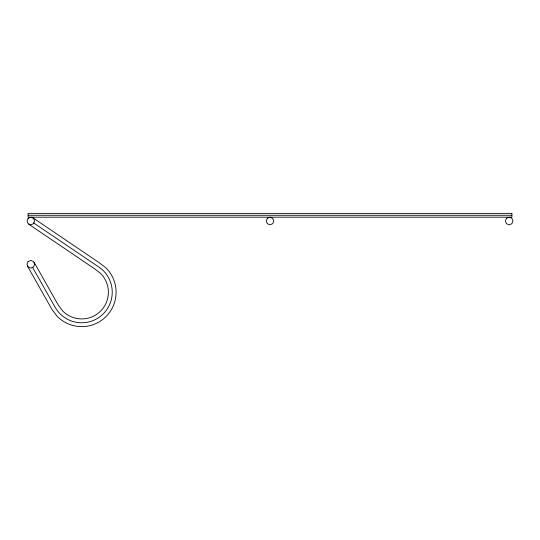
<?xml version="1.0" encoding="UTF-8"?>
<svg xmlns="http://www.w3.org/2000/svg" width="540" height="540" viewBox="0 0 540 540"><rect width="100%" height="100%" fill="white"/><g stroke="black" fill="none" stroke-linecap="round" stroke-linejoin="round"><path stroke-width="0.81" d="M28.12 215.278L511.88 215.278M32.96 217.843L99.205 262.71L106.022 267.935A34.385 34.385 0 0 1 106.022 316.562A34.385 34.385 0 0 1 57.395 316.562L52.07 309.629L27.493 266.139M33.602 222.885L96.971 265.801A30.537 30.537 0 0 1 103.295 313.841A30.537 30.537 0 0 1 55.262 307.517L32.474 267.192M28.674 224.161L94.743 268.9L100.575 273.382A26.683 26.683 0 0 1 100.575 311.114A26.683 26.683 0 0 1 62.836 311.114L58.455 305.404L34.142 262.379M28.12 218.302L27 221.002L28.12 223.702L30.814 224.816L33.514 223.702L34.634 221.002L33.514 218.302L30.814 217.188L28.12 218.302M28.12 261.562L27 264.256L28.12 266.956L30.814 268.076L33.514 266.956L34.634 264.256L33.514 261.562L30.814 260.442L28.12 261.562M267.3 218.302L266.186 221.002L267.3 223.702L270 224.816L272.7 223.702L273.814 221.002L272.7 218.302L270 217.188L267.3 218.302M506.486 218.302L505.366 221.002L506.486 223.702L509.186 224.816L511.88 223.702L513 221.002L511.88 218.302L509.186 217.188L506.486 218.302M511.88 213.368L28.12 213.368L28.12 217.188L511.88 217.188L511.88 213.368"/></g></svg>
